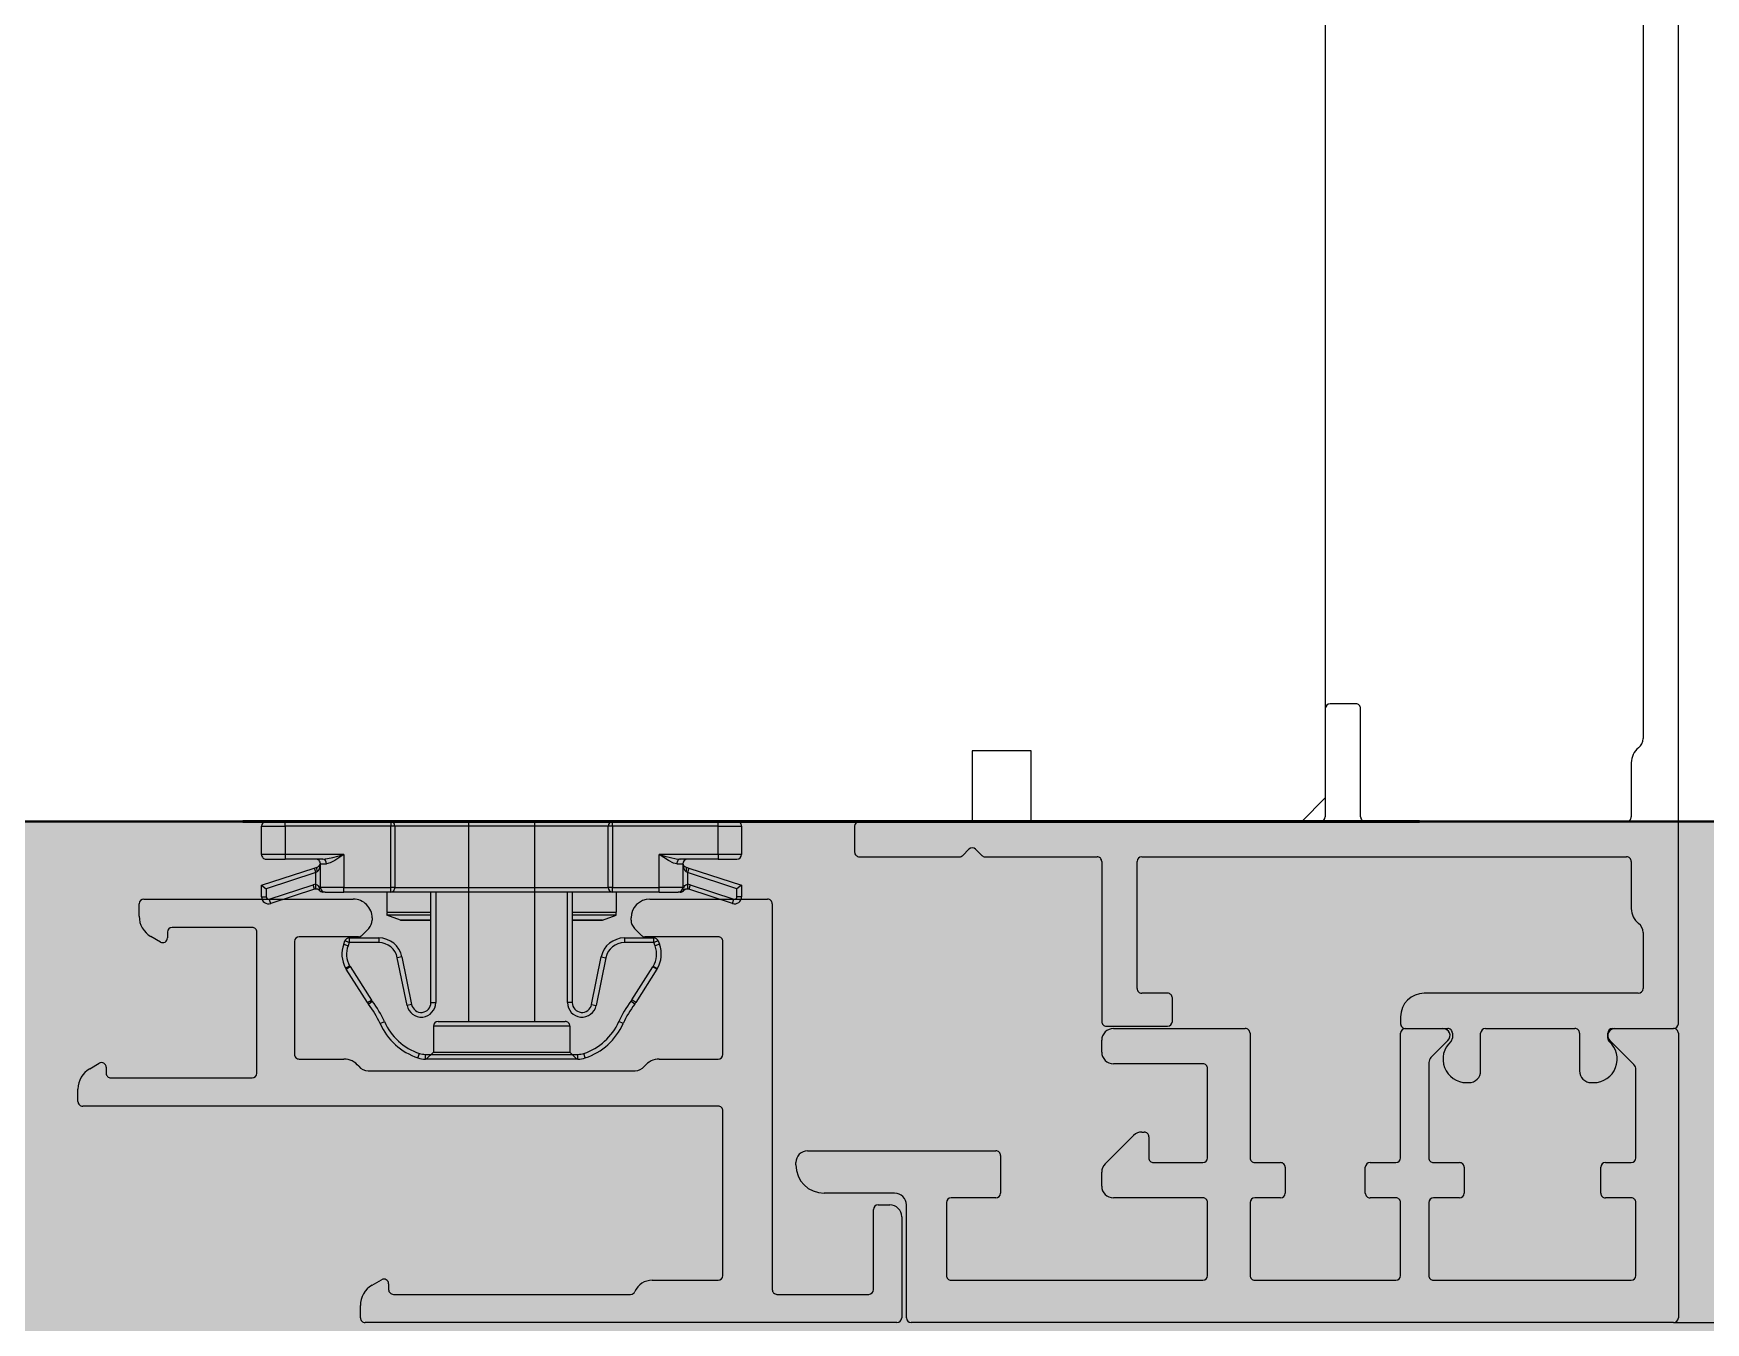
# Model space of a CAD drawing. Header units: centimetres. Extents: x 0.3 to 84.3, y 0.3 to 59.7.
# Drawn here: x 38.5462 to 38.6883, y 16.0714 to 16.181 of the extents above; entities that cross this region are included whole.
import ezdxf

# ---------------------------------------------------------------- set-up
doc = ezdxf.new("R2010")
doc.units = ezdxf.units.CM
for name, pattern in [('AUSGEZOGEN', [0]), ('LINIE_23', [0.79, 0.4, -0.13, 0, -0.13, 0, -0.13]), ('PHANTOM', [63.50000000000001, 31.75, -6.35, 6.35, -6.35, 6.35, -6.35]), ('PUNKT', [6.35, 0, -6.35]), ('RAND', [44.449999999999996, 12.7, -6.35, 12.7, -6.35, 0, -6.35]), ('VERDECKT', [9.524999999999999, 6.35, -3.175])]:
    doc.linetypes.add(name, pattern=pattern)
for name, color, linetype, lineweight in [('Bauachsen grob', 7, 'RAND', 25), ('Bodenplatte', 7, 'AUSGEZOGEN', 35), ('Decke', 7, 'AUSGEZOGEN', 35), ('Fenster', 7, 'AUSGEZOGEN', 35), ('Wand Beton bewehrt', 7, 'AUSGEZOGEN', 35)]:
    doc.layers.add(name, color=color, linetype=linetype, lineweight=lineweight)

msp = doc.modelspace()

# ---------------------------------------------------------------- hatches: boundary and pattern name
at = {"layer": 'Bodenplatte', "linetype": 'AUSGEZOGEN', "lineweight": 25, "true_color": 0xe0ffe0}
msp.add_hatch(color=254, dxfattribs=at).paths.add_polyline_path([(31.65999929904939, 16.11399973863363), (31.65999929904939, 15.95399974220991), (62.71999860480428, 15.95399974220991), (62.71999860480428, 16.11399973863363)])

# ---------------------------------------------------------------- linework, layer by layer
at = {"layer": 'Bauachsen grob', "color": 32, "linetype": 'LINIE_23', "lineweight": 50, "true_color": 0xc36e14}
msp.add_line((21.96399951577186, 16.11399973863363), (72.41599838808173, 16.11399973863363), dxfattribs=at)
at = {"layer": 'Bodenplatte', "color": 92, "linetype": 'VERDECKT', "lineweight": 35, "true_color": 0x00c600}
msp.add_line((62.71999860480428, 16.11399973863363), (31.65999929904939, 16.11399973863363), dxfattribs=at)
at = {"layer": 'Decke', "color": 92, "linetype": 'PHANTOM', "lineweight": 35, "true_color": 0x00c600}
msp.add_line((31.65999929904939, 16.11399973863363), (62.71999860480428, 16.11399973863363), dxfattribs=at)
at = {"layer": 'Fenster', "color": 7, "linetype": 'AUSGEZOGEN', "lineweight": 25}
for p, q in [((38.68599909805818, 16.09680029091801), (38.685998762701, 16.28960028690354)), ((38.65599883856195, 16.24600027219763), (38.65599906468452, 16.11600027514956)), ((38.68299892866065, 16.19417612653756), (38.68299905585712, 16.12104967545156)), ((38.65859905094538, 16.12400024278441), (38.65639905099454, 16.12400023895776)), ((38.65599905169926, 16.12360023827091), (38.65599906770175, 16.11440023847659)), ((38.65899906763473, 16.11440024369477), (38.65899905163221, 16.12360024348909)), ((38.63099905828573, 16.12000022966727), (38.62599905839749, 16.12000022097023)), ((38.62599905839749, 16.12000022097023), (38.62599906883392, 16.11400022299791)), ((38.63099906872216, 16.11400023169922), (38.63099905828573, 16.12000022966727)), ((38.68199905945374, 16.1190002836001), (38.68199906747723, 16.11440028370298)), ((38.65599906468452, 16.11600027514956), (38.65399906820804, 16.11400027172558)), ((38.62599906883392, 16.11400022299791), (38.5219990717577, 16.11400004200937)), ((38.56759895010536, 16.11360027907608), (38.56759894940959, 16.11400027906716)), ((38.5765755883579, 16.11400029468114), (38.57657558905367, 16.11360029469011)), ((38.58319899639917, 16.11400030620198), (38.58319902596904, 16.09700030658196)), ((38.58879899627398, 16.11400031594263), (38.58879902584385, 16.09700031632266)), ((38.59542233901541, 16.11360032747225), (38.59542233831966, 16.11400032746328)), ((38.60439894928277, 16.11360034308619), (38.60439894858702, 16.11400034307722)), ((38.65559906840646, 16.11400023778975), (38.61639906928272, 16.11400016960511)), ((38.65399906820804, 16.11400027172558), (38.63099906872216, 16.11400023169922)), ((38.68159906818195, 16.11400028301423), (38.65939906832153, 16.11400024439945)), ((38.56559895015006, 16.11360027559731), (38.56759895010536, 16.11360027907608)), ((38.56559895432464, 16.11120027565098), (38.56559895015006, 16.11360027559731)), ((38.57657558905367, 16.11360029469011), (38.56759895010536, 16.11360027907608)), ((38.56759895010536, 16.11360027907608), (38.56759895427994, 16.11120027912976)), ((38.57657559809858, 16.10840029480633), (38.57657558905367, 16.11360029469011)), ((38.57693802655294, 16.11360029532057), (38.57657558905367, 16.11360029469011)), ((38.59505990151614, 16.11360032684184), (38.57693802655294, 16.11360029532057)), ((38.57693802655294, 16.11360029532057), (38.57693803559785, 16.10840029543678)), ((38.59505991056106, 16.10840032695806), (38.59505990151614, 16.11360032684184)), ((38.59542233901541, 16.11360032747225), (38.59505990151614, 16.11360032684184)), ((38.60439894928277, 16.11360034308619), (38.59542233901541, 16.11360032747225)), ((38.59542233901541, 16.11360032747225), (38.5954223480603, 16.10840032758847)), ((38.60439894928277, 16.11360034308619), (38.60639894923807, 16.11360034656504)), ((38.60439895345734, 16.11120034313986), (38.60439894928277, 16.11360034308619)), ((38.60639894923807, 16.11360034656504), (38.60639895341264, 16.11120034661863)), ((38.61599906998744, 16.11360016891827), (38.61599907381412, 16.11140016896743)), ((38.56759895427994, 16.11120027912976), (38.56559895432464, 16.11120027565098)), ((38.57259895416816, 16.11120028782679), (38.56759895427994, 16.11120027912976)), ((38.56759895427994, 16.11120027912976), (38.5675989549757, 16.11080027913877)), ((38.5716585922758, 16.11094037717121), (38.57208498569759, 16.11105366857323)), ((38.57208498569759, 16.11105366857323), (38.57259895416816, 16.11120028782679)), ((38.57259895416816, 16.11120028782679), (38.57217064740691, 16.11090705036263)), ((38.57259895416816, 16.11120028782679), (38.5725989590385, 16.10840028788939)), ((38.60439895345734, 16.11120034313986), (38.5993989535691, 16.11120033444281)), ((38.59939895843943, 16.10840033450541), (38.5993989535691, 16.11120033444281)), ((38.59979414140682, 16.11092928092908), (38.5993989535691, 16.11120033444281)), ((38.5993989535691, 16.11120033444281), (38.59987317864433, 16.11106480816711)), ((38.59987317864433, 16.11106480816711), (38.60033898300544, 16.11094051010319)), ((38.60639895341264, 16.11120034661863), (38.60439895345734, 16.11120034313986)), ((38.60439895345734, 16.11120034313986), (38.60439895415309, 16.11080034314878)), ((38.61639907450095, 16.11100016967216), (38.62490912349173, 16.11100018447455)), ((38.62519196599411, 16.11111734225147), (38.62571623046449, 16.11164160854569)), ((38.6262819158768, 16.11164160952963), (38.62680618211566, 16.11111734511465)), ((38.62708902503577, 16.11100018826633), (38.63659899148227, 16.11100020480799)), ((38.64039899139735, 16.1110002114177), (38.6815990733993, 16.11100028308129)), ((38.56559895889241, 16.10857421718947), (38.57007524899687, 16.11002996773164)), ((38.56599895501146, 16.11080027635567), (38.5675989549757, 16.11080027913877)), ((38.57019895691913, 16.10964957800671), (38.56599895938882, 16.10828368157477)), ((38.57081010052191, 16.1108002847242), (38.5675989549757, 16.11080027913877)), ((38.57007524899687, 16.11002996773164), (38.57032266337814, 16.11011043026001)), ((38.57007524899687, 16.11002996773164), (38.57019895691913, 16.10964957800671)), ((38.57032266403979, 16.10973004031998), (38.57019895691913, 16.10964957800671)), ((38.57019895864448, 16.10865764961004), (38.57019895691913, 16.10964957800671)), ((38.57059895560441, 16.11040028436587), (38.57110824360802, 16.11040028525172)), ((38.57059895908321, 16.10840028441057), (38.57059895560441, 16.11040028436587)), ((38.57081010052191, 16.1108002847242), (38.57121216003614, 16.11084276606411)), ((38.571443293117, 16.11048524711564), (38.57110824360802, 16.11040028525172)), ((38.57121216003614, 16.11084276606411), (38.5716585922758, 16.11094037717121)), ((38.57181531978529, 16.11068046842384), (38.571443293117, 16.11048524711564)), ((38.57217064740691, 16.11090705036263), (38.57181531978529, 16.11068046842384)), ((38.60018231195997, 16.11068068385585), (38.59979414140682, 16.11092928092908)), ((38.60059411210806, 16.11046903598486), (38.60018231195997, 16.11068068385585)), ((38.60033898300544, 16.11094051010319), (38.60083314292544, 16.11083468666907)), ((38.60088966691229, 16.11040033705372), (38.60059411210806, 16.11046903598486)), ((38.60083314292544, 16.11083468666907), (38.60118780860688, 16.11080033756329)), ((38.60088966691229, 16.11040033705372), (38.60139895491594, 16.11040033793952)), ((38.60439895415309, 16.11080034314878), (38.60118780860688, 16.11080033756329)), ((38.60139895491594, 16.11040033793952), (38.60139895839473, 16.10840033798423)), ((38.60167524815054, 16.1101104847949), (38.60192266281173, 16.11003002312719)), ((38.60179895621276, 16.10964963297193), (38.60167524881219, 16.10973009485479)), ((38.60192266281173, 16.11003002312719), (38.60179895621276, 16.10964963297193)), ((38.60179895621276, 16.10964963297193), (38.60179895793812, 16.10865770457517)), ((38.60599895849469, 16.10828375115097), (38.60179895621276, 16.10964963297193)), ((38.60192266281173, 16.11003002312719), (38.60639895798042, 16.10857428815716)), ((38.60439895415309, 16.11080034314878), (38.60599895411733, 16.11080034593187)), ((38.63699899216911, 16.11060020551268), (38.63699901582498, 16.09700020527258)), ((38.63999901088761, 16.09980021042821), (38.63999899210205, 16.11060021073086)), ((38.68199907408613, 16.11060028378416), (38.68199908102235, 16.10660028387356)), ((38.56559896058649, 16.10760027573142), (38.56559895889241, 16.10857421718947)), ((38.56559895889241, 16.10857421718947), (38.56599895938882, 16.10828368157477)), ((38.56599895938882, 16.10828368157477), (38.56599896057755, 16.10760027642719)), ((38.56626081453422, 16.10741008191263), (38.56997767640767, 16.10861885604509)), ((38.57010138432994, 16.10823846632016), (38.56638452245649, 16.10702969218769)), ((38.57010138432994, 16.10823846632016), (38.56997767640767, 16.10861885604509)), ((38.57021202544835, 16.10825786310266), (38.57019895864448, 16.10865764961004)), ((38.57019895864448, 16.10865764961004), (38.57025272691035, 16.10865392418587)), ((38.57026579371095, 16.10825600043732), (38.57021202544835, 16.10825786310266)), ((38.57025272691035, 16.10865392418587), (38.57033462236458, 16.10861957487428)), ((38.57034768913533, 16.10823882585273), (38.57026579371095, 16.10825600043732)), ((38.57033462236458, 16.10861957487428), (38.57042241576011, 16.10853847595136)), ((38.57043548246034, 16.1081982764676), (38.57034768913533, 16.10823882585273)), ((38.57042241576011, 16.10853847595136), (38.57050613885281, 16.1084002842491)), ((38.57051920543284, 16.10812918068937), (38.57043548246034, 16.1081982764676)), ((38.570505764956, 16.10839824717205), (38.57049622583694, 16.10829232979031)), ((38.57049622583694, 16.10829232979031), (38.57050458039986, 16.10820537460809)), ((38.57050458039986, 16.10820537460809), (38.57053902150714, 16.10810914720373)), ((38.57050613885281, 16.1084002842491), (38.57059895908321, 16.10840028441057)), ((38.5725989590385, 16.10840028788939), (38.57059895908321, 16.10840028441057)), ((38.5725989590385, 16.10840028788939), (38.57657559809858, 16.10840029480633)), ((38.57259895973426, 16.10800028789832), (38.5725989590385, 16.10840028788939)), ((38.57657559879434, 16.10800029481525), (38.57657559809858, 16.10840029480633)), ((38.57693803559785, 16.10840029543678), (38.57657559809858, 16.10840029480633)), ((38.57693803559785, 16.10840029543678), (38.59505991056106, 16.10840032695806)), ((38.5954223480603, 16.10840032758847), (38.59505991056106, 16.10840032695806)), ((38.5954223480603, 16.10840032758847), (38.59939895843943, 16.10840033450541)), ((38.59542234875607, 16.1080003275974), (38.5954223480603, 16.10840032758847)), ((38.60139895839473, 16.10840033798423), (38.59939895843943, 16.10840033450541)), ((38.59939895913521, 16.10800033451433), (38.59939895843943, 16.10840033450541)), ((38.60139895839473, 16.10840033798423), (38.60149177862512, 16.10840033814566)), ((38.60145889698361, 16.10810920098584), (38.60149333767992, 16.10820542812467)), ((38.60147871298823, 16.10812923454041), (38.60145889698361, 16.10810920098584)), ((38.6015106786874, 16.10816025428617), (38.6014787129884, 16.10812923454064)), ((38.60149177862513, 16.10840033814566), (38.60152374427036, 16.10846237758151)), ((38.60150169200435, 16.10829238132338), (38.60149215254675, 16.10839830097234)), ((38.60149333767992, 16.10820542812467), (38.60150169200435, 16.10829238132338)), ((38.60156890950247, 16.10820225005573), (38.6015106786874, 16.10816025428617)), ((38.60152374427036, 16.10846237758151), (38.60158197501238, 16.10854636901936)), ((38.60165017420709, 16.10823886268413), (38.60156890950247, 16.10820225005573)), ((38.60158197501238, 16.10854636901936), (38.60166323965331, 16.10861959413478)), ((38.60173210336879, 16.10825605303162), (38.60165017420709, 16.10823886268413)), ((38.60166323965331, 16.10861959413478), (38.6017451687851, 16.10865397468724)), ((38.60178589252504, 16.1082579180224), (38.60173210336879, 16.10825605303162)), ((38.6017451687851, 16.10865397468724), (38.60179895793812, 16.10865770457517)), ((38.60179895793812, 16.10865770457517), (38.60178589252504, 16.1082579180224)), ((38.60202024030989, 16.10861891178006), (38.60189653371093, 16.10823852162476)), ((38.60561339978946, 16.10702976042253), (38.60189653371093, 16.10823852162476)), ((38.60202024030989, 16.10861891178006), (38.60573710638842, 16.10741015057784)), ((38.60639895798042, 16.10857428815716), (38.60599895849469, 16.10828375115097)), ((38.6059989596834, 16.10760034600339), (38.60599895849469, 16.10828375115097)), ((38.60639895798042, 16.10857428815716), (38.60639895967449, 16.10760034669915)), ((38.55519900287177, 16.10594738699211), (38.55519900104108, 16.10699986610717)), ((38.55559900033639, 16.10739986679401), (38.57339899993849, 16.10739989775539)), ((38.56559896058649, 16.10760027573142), (38.56599896057755, 16.10760027642719)), ((38.56638452245649, 16.10702969218769), (38.56626081453422, 16.10741008191263)), ((38.57053902150714, 16.10810914720373), (38.57063035511869, 16.10804458216549)), ((38.57063035511869, 16.10804458216549), (38.57071775956656, 16.10801186688809)), ((38.57071775956656, 16.10801186688809), (38.57081040594183, 16.1080002953971)), ((38.57099895977002, 16.10800028511526), (38.5708133193092, 16.10800028479239)), ((38.57099895977002, 16.10800028511526), (38.57259895973426, 16.10800028789832)), ((38.57657559879434, 16.10800029481525), (38.57259895973426, 16.10800028789832)), ((38.57624895965267, 16.10800029424713), (38.57624896269732, 16.10624989412191)), ((38.59542234875607, 16.1080003275974), (38.57657559879434, 16.10800029481525)), ((38.5799990046002, 16.09860030098012), (38.57999898824981, 16.10800030076998)), ((38.58039898824086, 16.1080003014657), (38.58039900459128, 16.09860030167588)), ((38.59159897565994, 16.09860032115708), (38.59159895930956, 16.10800032094699)), ((38.59199895930061, 16.10800032164275), (38.59199897565099, 16.09860032185288)), ((38.59939895913521, 16.10800033451433), (38.59542234875607, 16.1080003275974)), ((38.59574895921677, 16.10800032816551), (38.59574896226143, 16.10624992804024)), ((38.59859899937519, 16.10739994158839), (38.60859899915167, 16.10739995898244)), ((38.59939895913521, 16.10800033451433), (38.60099895909941, 16.10800033729743)), ((38.60118459956024, 16.1080003376203), (38.60099895909941, 16.10800033729743)), ((38.60118751292759, 16.10800034823515), (38.60124769456077, 16.10800534530013)), ((38.60124769456077, 16.10800534530013), (38.60135953259027, 16.10804061802001)), ((38.60135953259027, 16.10804061802001), (38.60145889698361, 16.10810920098593)), ((38.60561339978946, 16.10702976042253), (38.60573710638842, 16.10741015057784)), ((38.60639895967449, 16.10760034669915), (38.6059989596834, 16.10760034600339)), ((38.60899899983849, 16.10699995968712), (38.60899905689095, 16.07419996042031)), ((38.57499900268578, 16.10579990057422), (38.57499900300893, 16.10561411414074)), ((38.57999899129445, 16.10624990064471), (38.57624896269732, 16.10624989412191)), ((38.57624896276108, 16.10621323622417), (38.5762489628532, 16.10616028269665)), ((38.5762489628532, 16.10616028269665), (38.57624896294591, 16.10610697998368)), ((38.57624896294591, 16.10610697998368), (38.5762489629943, 16.10607916631911)), ((38.57624896302421, 16.1060619556019), (38.57999899162136, 16.10606196212471)), ((38.57624896302421, 16.1060619556019), (38.57624896306752, 16.10603705857216)), ((38.57741582514765, 16.10561235780598), (38.57624896306752, 16.10603705857216)), ((38.57999899240339, 16.10561236229915), (38.57741582514765, 16.10561235780598)), ((38.57748422919576, 16.1056002964494), (38.57999899242438, 16.10560030082356)), ((38.59574896226143, 16.10624992804024), (38.59199896234525, 16.10624992151748)), ((38.59199896267216, 16.10606198299757), (38.59574896258832, 16.10606198952032)), ((38.59458210202899, 16.10561238766513), (38.59199896345419, 16.10561238317196)), ((38.59199896347517, 16.10560032169638), (38.59451369802284, 16.1056003260705)), ((38.59458210202899, 16.10561238766513), (38.59574896263163, 16.10603709249058)), ((38.5957489624173, 16.10616031661503), (38.5957489623252, 16.10621327014256)), ((38.59574896251002, 16.10610701390202), (38.5957489624173, 16.10616031661503)), ((38.5957489625584, 16.1060792002375), (38.59574896251002, 16.10610701390202)), ((38.59574896263163, 16.10603709249058), (38.59574896258832, 16.10606198952032)), ((38.59699900251716, 16.10561415240768), (38.596999002194, 16.10579993884112)), ((38.55699900664768, 16.10375345914918), (38.55619900586217, 16.10421533796266)), ((38.55759900516202, 16.10459987033537), (38.55759900603171, 16.10409987034655)), ((38.56479900430531, 16.10499988285019), (38.55799900445731, 16.10499987102221)), ((38.56519902586496, 16.09259988382314), (38.56519900499211, 16.10459988355488)), ((38.57383332006988, 16.10419989858238), (38.56879900560742, 16.10419988982571)), ((38.57305620171376, 16.10410028293587), (38.57556893628255, 16.10410028730653)), ((38.57305620171376, 16.10410028293587), (38.57305620240953, 16.10370028294479)), ((38.57470611102661, 16.10490700686592), (38.57411616257238, 16.10431705635938)), ((38.57556893628255, 16.10410028730653), (38.57556893697833, 16.10370028731545)), ((38.59643096889021, 16.10410032359401), (38.59894174308593, 16.10410032796126)), ((38.59643096889021, 16.10410032359401), (38.59643096958598, 16.10370032360298)), ((38.59788184746606, 16.10431709769741), (38.59729189695936, 16.10490704615172)), ((38.60439900481165, 16.10419995174848), (38.598164690376, 16.10419994090444)), ((38.59894174378168, 16.10370032797023), (38.59894174308593, 16.10410032796126)), ((38.68299908455518, 16.10455089550096), (38.6829990928184, 16.09980028563273)), ((38.56839900631213, 16.10379988913887), (38.56839902301041, 16.09419988935347)), ((38.57258070229636, 16.10356936246894), (38.57295483347384, 16.1034278497315)), ((38.57258458138433, 16.10357970420692), (38.57268129541443, 16.10383972733462)), ((38.57258458138433, 16.10357970420692), (38.57295948837944, 16.10344025981704)), ((38.57305620240953, 16.10370028294479), (38.57268129541443, 16.10383972733462)), ((38.57305620240953, 16.10370028294479), (38.57295948837944, 16.10344025981704)), ((38.57556893697833, 16.10370028731545), (38.57305620240953, 16.10370028294479)), ((38.57752878843325, 16.10249902662013), (38.57713681869888, 16.10241927876632)), ((38.57752878843325, 16.10249902662013), (38.57835566741994, 16.09843482273978)), ((38.59364421843478, 16.0984346575066), (38.59447112231002, 16.10249905608967)), ((38.59447112231002, 16.10249905608967), (38.59486309232183, 16.10241930959947)), ((38.59894174378168, 16.10370032797023), (38.59643096958598, 16.10370032360298)), ((38.59931662972942, 16.10383982893459), (38.59894174378168, 16.10370032797023)), ((38.59903856672935, 16.10344013218833), (38.59894174378168, 16.10370032797023)), ((38.59941345267708, 16.10357963315264), (38.59903856672935, 16.10344013218833)), ((38.59941725626468, 16.10356949567454), (38.59904313103449, 16.10342796721457)), ((38.59931662972942, 16.10383982893459), (38.59941345267708, 16.10357963315264)), ((38.60479902219674, 16.09419995266776), (38.60479900549846, 16.10379995245317)), ((38.57273393298127, 16.10154325942967), (38.57308252571128, 16.10173943053215)), ((38.57279011564662, 16.10144951281509), (38.57312747184358, 16.10166443324047)), ((38.5746005953102, 16.09860763990787), (38.57279011564662, 16.10144951281509)), ((38.57312747184358, 16.10166443324047), (38.57493795150714, 16.09882256033325)), ((38.57796369768556, 16.09835507488602), (38.57713681869888, 16.10241927876632)), ((38.59486309232183, 16.10241930959947), (38.59403618844658, 16.0983549110164)), ((38.59706390941933, 16.09882771671283), (38.59886394980303, 16.10165322498693)), ((38.59920130674763, 16.10143830573516), (38.59740126636393, 16.09861279746106)), ((38.59920130674763, 16.10143830573516), (38.59886394980303, 16.10165322498693)), ((38.59922460772963, 16.10147578738952), (38.59888259058861, 16.10168321031037)), ((38.5746005953102, 16.09860763990787), (38.57493795150714, 16.09882256033325)), ((38.57469346045233, 16.09847417245546), (38.57501224362086, 16.0987157863713)), ((38.57835566741994, 16.09843482273978), (38.57796369768556, 16.09835507488602)), ((38.5799990046002, 16.09860030098012), (38.58039900459128, 16.09860030167588)), ((38.59199897565099, 16.09860032185288), (38.59159897565994, 16.09860032115708)), ((38.59364421843478, 16.0984346575066), (38.59403618844658, 16.0983549110164)), ((38.5973076552537, 16.09847834547405), (38.59698902053115, 16.09872015512315)), ((38.59740126636393, 16.09861279746106), (38.59706390941933, 16.09882771671283)), ((38.64259901152523, 16.09940021495959), (38.64039901157444, 16.09940021113289)), ((38.64299901569088, 16.09700021570903), (38.64299901221207, 16.09900021566432)), ((38.68259909352312, 16.09940028494589), (38.6643990939004, 16.09940025328879)), ((38.57566979039605, 16.09682360974285), (38.57603506546664, 16.09698662543424)), ((38.58059902602714, 16.0970003020595), (38.59139902578573, 16.09700032084507)), ((38.59632819072277, 16.09682363377064), (38.59596291483206, 16.09698664762441)), ((38.66239909742391, 16.09740024985468), (38.66239909846755, 16.09680024986811)), ((38.59179902647254, 16.09660032154975), (38.58019902673185, 16.0966003013727)), ((38.58019902673185, 16.0966003013727), (38.58019903055854, 16.09440030142187)), ((38.59179902647254, 16.09660032154975), (38.59179903029923, 16.09440032159896)), ((38.63699902023218, 16.09440040025974), (38.63699901849276, 16.0954004002374)), ((38.63739901651181, 16.09660020597731), (38.64259901639559, 16.09660021502219)), ((38.63799901673102, 16.09640040195441), (38.64919901648067, 16.09640042143578)), ((38.6495990171675, 16.09600042214043), (38.64959903560514, 16.08540045022919)), ((38.66239911818147, 16.08540047249371), (38.6623990997441, 16.09600028134718)), ((38.66279909903939, 16.09640028203403), (38.66599909896785, 16.09640028760014)), ((38.66279909915438, 16.09640025057284), (38.6663990990739, 16.09640025683457)), ((38.66642336480871, 16.09537602429227), (38.66497483879648, 16.09392749324098)), ((38.66679909976071, 16.0960002575393), (38.66679910047586, 16.09558911193044)), ((38.66919910527317, 16.0928002617854), (38.66919909970706, 16.09600026171393)), ((38.66959909900238, 16.09640026240068), (38.67719909883248, 16.09640027562018)), ((38.67759909951932, 16.09600027632491), (38.67759910508541, 16.09280027639643)), ((38.67999910018081, 16.09558913489055), (38.67999909946568, 16.09600028049945)), ((38.68222336801875, 16.09332752449118), (38.6801748363639, 16.09537604901952)), ((38.68039909876094, 16.09640028118629), (38.68559909876289, 16.09640029023117)), ((38.68059909864149, 16.09640031380336), (38.68559909852974, 16.09640032250031)), ((38.68599909921655, 16.09600032320505), (38.68599914131035, 16.07180019875209)), ((38.5788862350166, 16.09390381705598), (38.57901325493012, 16.09428311368711)), ((38.57952133736728, 16.09420030024758), (38.59247670786534, 16.09420032278222)), ((38.57952133806304, 16.0938003002565), (38.57952133736728, 16.09420030024758)), ((38.58019903055854, 16.09440030142187), (38.57959903161559, 16.09380030039165)), ((38.58019903055854, 16.09440030142187), (38.59179903029923, 16.09440032159896)), ((38.59179903029923, 16.09440032159896), (38.59239903132948, 16.09380032265604)), ((38.59247670856111, 16.09380032279114), (38.59247670786534, 16.09420032278222)), ((38.59311184560236, 16.09390385330535), (38.59298481749835, 16.09428314719353)), ((38.55099902551353, 16.09298438906117), (38.55179902469227, 16.0934462706578)), ((38.5523990252814, 16.09309986154754), (38.55239902615111, 16.09259986155871)), ((38.56879902369723, 16.09379989005816), (38.57259902361228, 16.09379989666786)), ((38.57464841545907, 16.09279990025498), (38.59734963464524, 16.09279993974151)), ((38.59247670856111, 16.09380032279114), (38.57952133806304, 16.0938003002565)), ((38.59939902301321, 16.09379994328392), (38.60439902290145, 16.09379995198097)), ((38.64559902177936, 16.09340041524097), (38.63799902194923, 16.09340040202147)), ((38.64599903568559, 16.08540044396737), (38.64599902246616, 16.0930004159457)), ((38.66479910360709, 16.09350322887599), (38.66479911770106, 16.08540047666825)), ((38.6823991177344, 16.08540050728184), (38.68239910468407, 16.09290326073761)), ((38.54999903037933, 16.09019985743781), (38.54999902854863, 16.09125233655287)), ((38.55279902683791, 16.09219986226345), (38.56479902656968, 16.0921998831363)), ((38.66799910703939, 16.09180025972051), (38.66819910703494, 16.09180026006835)), ((38.67859910680247, 16.09180027815819), (38.67879910679798, 16.09180027850603)), ((38.60439902985908, 16.08979995207038), (38.55039903106614, 16.08979985814253)), ((38.60479905489755, 16.07539995308798), (38.60479903054588, 16.08939995277506)), ((38.63729192998116, 16.08489329413847), (38.63970613936675, 16.08730751192266)), ((38.64041324562267, 16.08760040636485), (38.64059903202445, 16.08760040668799)), ((38.64099903271126, 16.08720040739273), (38.64099903584216, 16.08540043527033)), ((38.61199903541927, 16.0860003573498), (38.6243990346673, 16.08600037891838)), ((38.6243990346673, 16.08600037891838), (38.62799903458684, 16.08600038518021)), ((38.62839903527365, 16.08560038588494), (38.62839904083974, 16.0824003855294)), ((38.6109990375289, 16.08480035563726), (38.610999037181, 16.0850003556327)), ((38.63699904006138, 16.08300040047484), (38.63699903799882, 16.0841861868636)), ((38.64139903652898, 16.08500043597501), (38.64559903639031, 16.08500044328053)), ((38.64999903629197, 16.08500045093393), (38.65219903624278, 16.08500045476058)), ((38.65259903692959, 16.08460045546531), (38.65259904075634, 16.082400427623)), ((38.65939912346677, 16.08240043945112), (38.65939911964003, 16.08460046729342)), ((38.65979911893535, 16.08500046798022), (38.66199911888616, 16.08500047180688)), ((38.66519911838787, 16.08500047737298), (38.66739911833868, 16.08500048119968)), ((38.66779911902552, 16.08460048190441), (38.66779912285225, 16.0824004540621)), ((38.67939912301971, 16.08240047423915), (38.67939911919296, 16.08460050208151)), ((38.67979911848826, 16.0850005027683), (38.68199911843908, 16.085000506595)), ((38.61939904084346, 16.08240037030187), (38.61339904164983, 16.08240035986542)), ((38.61799904372121, 16.08139997583394), (38.61899904369886, 16.08139997757339)), ((38.62039905925948, 16.0717999803032), (38.62039904256051, 16.08140037206363)), ((38.62379904233408, 16.08160037754601), (38.62379905311838, 16.07540037815757)), ((38.62799904154446, 16.0820003848426), (38.62419904162938, 16.08200037823286)), ((38.64559904160857, 16.08200041545611), (38.63799904177845, 16.08200040223665)), ((38.6459990530797, 16.07540041677235), (38.64599904229539, 16.08160041616084)), ((38.64959904221492, 16.08160042242271), (38.6495990529995, 16.07540026035104)), ((38.65219904146103, 16.08200042693616), (38.64999904151023, 16.08200042310951)), ((38.66199912410443, 16.0820004439825), (38.65979912415361, 16.08200044015584)), ((38.66239913557584, 16.07540028261556), (38.66239912479123, 16.08160044468719)), ((38.66479912431083, 16.08160044886177), (38.66479913509543, 16.0754002867901)), ((38.66739912355694, 16.08200045337526), (38.66519912360613, 16.08200044954856)), ((38.68199912365734, 16.08200047877058), (38.67979912370652, 16.08200047494388)), ((38.68239913512877, 16.07540031740369), (38.68239912434417, 16.08160047947531)), ((38.61759905625385, 16.07419997537923), (38.61759904442589, 16.0809999751471)), ((38.6199990454159, 16.08039997933516), (38.61999906037478, 16.07179997960743)), ((38.5749990569821, 16.07458443121818), (38.57579905616083, 16.07504631281482)), ((38.57639905674995, 16.07469990370459), (38.57639905761965, 16.07419990371578)), ((38.59879905572743, 16.07499994266055), (38.60439905560226, 16.07499995240118)), ((38.62419905380522, 16.0750003788623), (38.64559905378439, 16.07500041608555)), ((38.64999905368634, 16.07500026105577), (38.66199913628054, 16.07500028192876)), ((38.66519913578224, 16.07500028749483), (38.68199913583345, 16.07500031671685)), ((38.57399906184789, 16.07179989959482), (38.57399906001721, 16.07285237870992)), ((38.57679905830648, 16.07379990442041), (38.59696602757769, 16.07379993949899)), ((38.60939905757775, 16.07379996112504), (38.61719905695857, 16.07379997469239)), ((38.61959906107948, 16.07139997892059), (38.5743990625347, 16.0713999002995)), ((38.68559914267545, 16.07140019806525), (38.62079905994632, 16.07139998100793)), ((38.68559914267545, 16.07140019806525), (41.60040093282272, 16.07139950398455))]:
    msp.add_line(p, q, dxfattribs=at)
for centre, radius, start, end in [((38.6563990516903, 16.12360023896667), 0.0003999999910589395, 90.00009965873929, 180.0000996577323), ((38.65859905164114, 16.12360024279332), 0.000399999991056211, 9.9657732298288e-05, 90.00009965975705), ((38.68199905587947, 16.1210496737075), 0.0009999999776533742, 307.9799723719482, 9.992070119073271e-05), ((38.68359905941796, 16.11900028639056), 0.001599999964237845, 127.9799723722614, 180.000099927996), ((38.56599895014111, 16.11360027629307), 0.0003999999910593043, 90.00009966077484, 180.0000996577323), ((38.60599894924698, 16.11360034586918), 0.0003999999910593039, 9.9657732298288e-05, 90.00009966077484), ((38.61639906997847, 16.11360016961402), 0.0003999999910607585, 90.00009966077484, 180.0000996577323), ((38.65559906771068, 16.11440023778077), 0.0003999999910608722, 270.0000996607748, 9.9657732298288e-05), ((38.65939906762578, 16.11440024439051), 0.0003999999910607585, 180.0000996577323, 270.0000996607748), ((38.6815990674862, 16.1144002830053), 0.0003999999910610996, 270.0000996607748, 9.99352902842826e-05), ((38.56599895431567, 16.11120027634669), 0.000399999991059303, 180.0000996577323, 270.0000996607748), ((38.60599895342156, 16.1112003459229), 0.0003999999910593043, 270.0000996607748, 9.9657732298288e-05), ((38.61639907380519, 16.11140016966318), 0.000399999991056211, 180.0000996577323, 270.000099659757), ((38.62490912279088, 16.1114001844779), 0.0004000000033262039, 270.0001003884827, 315.0000989333276), ((38.62599907366263, 16.11135876633152), 0.0003999999910624576, 45.00009966056467, 135.0000996602049), ((38.6270890243967, 16.11140018828504), 0.0004000000187514778, 225.000090084891, 270.0000915399217), ((38.63659899217802, 16.11060020481686), 0.0003999999910607585, 9.9657732298288e-05, 90.00009966077484), ((38.64039899209311, 16.11060021142661), 0.0003999999910607585, 90.00009966077484, 180.0000996577323), ((38.68159907409413, 16.11060028308934), 0.0003999999919902621, 9.952598729493724e-05, 90.00009952642797), ((38.57019895561334, 16.11040028367005), 0.0003999999910592948, 9.9657732298288e-05, 90.00009966077484), ((38.57019895545588, 16.11049081998498), 0.0003999999910595404, 288.0152315253148, 353.5019921346154), ((38.60179895490697, 16.11040033863523), 0.0003999999910593063, 90.00009966077484, 180.0000996577323), ((38.60179895474948, 16.11049087495015), 0.0003999999910595404, 186.4982071871734, 251.9849677953216), ((38.57022509225219, 16.10785807659526), 0.0007999999821184566, 91.8720148735619, 108.0152315258774), ((38.57022509225219, 16.10785807659526), 0.0003999999910594159, 91.87201487407054, 108.0152315262827), ((38.57099895907426, 16.10840028510633), 0.0003999999910593037, 180.0000996577323, 270.0000996607748), ((38.60099895840366, 16.10840033728845), 0.0003999999910593015, 270.0000996607748, 9.9657732298288e-05), ((38.60177282711195, 16.10785813146948), 0.000399999991059409, 71.98496779532161, 88.12818444699226), ((38.60177282711195, 16.10785813146948), 0.000799999982118565, 71.98496779524292, 88.12818444750091), ((38.55559900103214, 16.10699986680292), 0.0003999999910614406, 90.00009965975705, 180.0000996577323), ((38.56619896057308, 16.10760027677501), 0.0005999999865889515, 180.0000996613894, 288.0152315256374), ((38.56619896057308, 16.10760027677501), 0.0001999999955296563, 180.0000996577323, 288.0152315262827), ((38.57339900272154, 16.10579989779116), 0.001599999964239396, 9.9657732298288e-05, 90.00009966026595), ((38.59859900215824, 16.10579994162412), 0.001599999964242351, 90.00009966077484, 180.0000996577323), ((38.6057989596879, 16.10760034565545), 0.0005999999865889543, 251.9849677955393, 9.9657732298288e-05), ((38.6057989596879, 16.10760034565545), 0.0001999999955296532, 251.9849677962895, 9.9657732298288e-05), ((38.60859899984743, 16.10699995899135), 0.0003999999910589395, 9.9657732298288e-05, 90.00009966077484), ((38.55719900282708, 16.10594739047087), 0.001999999955326141, 180.0000996650464, 240.0000996601451), ((38.57399900303128, 16.10561411240137), 0.000999999977648258, 315.0000996609245, 9.966504635886799e-05), ((38.57748422884788, 16.10580029644492), 0.0001999999955296517, 250.0000996609965, 270.0000996607748), ((38.59451369767496, 16.10580032606603), 0.0001999999955296517, 270.0000996607748, 290.0000996613941), ((38.59799900249483, 16.10561415414703), 0.0009999999776630576, 180.0000996577323, 225.0000996591973), ((38.68359908098657, 16.10660028664915), 0.001599999964238259, 180.0000993904007, 232.0202269488813), ((38.68199908457753, 16.10455089376618), 0.0009999999776602248, 9.939406766616797e-05, 52.02022694877965), ((38.55719900604065, 16.10409986965082), 0.0003999999910614406, 240.0000996596399, 9.9657732298288e-05), ((38.55799900515308, 16.10459987103113), 0.0003999999910534824, 90.00009966077484, 180.0000996577323), ((38.56479900500105, 16.1045998828591), 0.0003999999910564384, 9.9657732298288e-05, 90.00009966179262), ((38.56879900630317, 16.10379988983458), 0.0003999999910607585, 90.00009966077484, 180.0000996577323), ((38.57305620240952, 16.10370028294478), 0.000399999991059303, 90.00009966077484, 159.59761988664), ((38.5738333193741, 16.10459989857362), 0.000399999991255471, 270.0000996638282, 315.000099664163), ((38.57556893976138, 16.10210028735118), 0.001999999955296528, 11.50009966065104, 90.00009966057128), ((38.59643097236901, 16.1021003236387), 0.0019999999552967, 90.00009966057128, 168.5000996605422), ((38.59816468968023, 16.10459994089551), 0.0003999999910607585, 225.0000996605647, 270.0000996607748), ((38.59894174378168, 16.10370032797017), 0.0003999999910593047, 20.41102644237903, 90.00009966077484), ((38.60439900550739, 16.10379995175739), 0.0003999999910564384, 9.9657732298288e-05, 90.00009966077484), ((38.57482548936138, 16.10272028604417), 0.002399999946355824, 159.2811946620234, 209.3687013351042), ((38.57071004640874, 16.10427692615626), 0.001999999955350348, 339.281194661877, 339.597619886305), ((38.57482548936138, 16.10272028604417), 0.001999999955296553, 159.2811946620392, 209.368701335095), ((38.57071004640937, 16.10427692615603), 0.00239999994573319, 339.2811946618815, 339.5976198863648), ((38.57556893976138, 16.10210028735118), 0.001599999964237213, 11.5000996605513, 90.00009966077484), ((38.59643097236901, 16.1021003236387), 0.001599999964237399, 90.00009966077484, 168.5000996605523), ((38.59717250488352, 16.10272032491465), 0.001999999955296506, 328.7644713809348, 20.72121315829484), ((38.60128788241575, 16.10427713797438), 0.002399999946458374, 200.4110264424825, 200.7212131582118), ((38.59717250488352, 16.10272032491465), 0.002399999946355815, 328.7644713809814, 20.72121315825882), ((38.60128788241598, 16.10427713797448), 0.00199999995566532, 200.4110264424276, 200.7212131581207), ((38.57447689663136, 16.10252411494174), 0.001999999955301924, 209.3687013350839, 212.5000996604838), ((38.57447689663136, 16.10252411494179), 0.001599999964238309, 209.368701335192, 212.5000996604136), ((38.59751452202457, 16.10251290199384), 0.001599999964230521, 327.5000996603748, 328.7644713808417), ((38.59751452202455, 16.10251290199379), 0.001999999955287126, 327.5000996606071, 328.7644713809162), ((38.64039901087867, 16.09980021112395), 0.0003999999910571205, 180.0000996577323, 270.0000996607748), ((38.68259909282733, 16.09980028493691), 0.0003999999910596216, 270.0000996607748, 9.9657732298288e-05), ((38.57628737629498, 16.09968224203457), 0.001999999955300754, 212.5000996605696, 217.159418975407), ((38.56799901391335, 16.09340028022347), 0.008399999812245445, 24.05034701010024, 37.15941897536516), ((38.57628737629497, 16.09968224203457), 0.001599999964240432, 212.5000996605208, 217.1594189753259), ((38.56799901391335, 16.09340028022347), 0.00879999980330493, 24.05034701009599, 37.15941897536337), ((38.57916900461876, 16.09860029953633), 0.00122999997250736, 191.5000996604591, 9.966138939567454e-05), ((38.57916900461876, 16.09860029953633), 0.000829999981448055, 191.5000996604147, 9.966138939567454e-05), ((38.59282993780415, 16.09860032329824), 0.001230962144203016, 180.0000996613894, 348.5000996603531), ((38.59282993780415, 16.09860032329824), 0.0008309621531437148, 180.0000996577323, 348.5000996602816), ((38.60399898442767, 16.09340034284195), 0.00879999980330475, 142.8053931399309, 155.9499412371466), ((38.60399898442767, 16.09340034284195), 0.008399999812245344, 142.8053931399153, 155.949941237148), ((38.59571448164084, 16.0996873937197), 0.001599999964234915, 322.8053931397443, 327.5000996605115), ((38.59571448164084, 16.0996873937197), 0.001999999955298317, 322.8053931398471, 327.5000996604589), ((38.64259901222099, 16.09900021496855), 0.0003999999910571205, 9.9657732298288e-05, 90.00009966077484), ((38.6643990973792, 16.09740025333348), 0.001999999955296516, 90.00009966036772, 180.0000996577323), ((38.5806010038492, 16.09902432157673), 0.005399999879300608, 204.050347010064, 251.4851888325001), ((38.5806010038492, 16.09902432157673), 0.004999999888241292, 204.0503470100686, 251.4851888324939), ((38.58059902672291, 16.09660030206841), 0.0003999999910593034, 90.00009966077484, 180.0000996577323), ((38.59139902648149, 16.09660032085398), 0.0003999999910593034, 9.9657732298288e-05, 90.00009966077484), ((38.59139696619818, 16.09902432079624), 0.004999999888241301, 288.5160484101318, 335.9499412371761), ((38.59139696619818, 16.09902432079624), 0.005399999879300607, 288.5160484100375, 335.9499412371716), ((38.63739901581604, 16.09700020596837), 0.00039999999106019, 180.0000996577323, 270.0000996607748), ((38.64259901569983, 16.09700021501326), 0.0003999999910571205, 270.0000996607748, 9.9657732298288e-05), ((38.6627990984586, 16.09680025056386), 0.0003999999910616679, 180.0000996577323, 270.000099659757), ((38.68559909806712, 16.09680029022219), 0.0003999999910607585, 270.0000996607748, 9.9657732298288e-05), ((38.63799901847043, 16.09540040197675), 0.0009999999776478033, 90.00009966036772, 180.0000996650464), ((38.64919901717644, 16.0960004214447), 0.0003999999910607585, 9.9657732298288e-05, 90.00009966179262), ((38.66279909973515, 16.0960002820429), 0.000399999991059849, 90.00009965975705, 180.0000996577323), ((38.66599910001148, 16.09580028761347), 0.0005999999865874998, 315.0000996609245, 90.00009966077484), ((38.66639909976966, 16.09600025684353), 0.0003999999910607585, 9.9657732298288e-05, 90.00009966077484), ((38.66639910048481, 16.09558911123462), 0.0003999999910642828, 311.8104145583883, 9.9657732298288e-05), ((38.66959909969813, 16.09600026240959), 0.0003999999910643965, 90.00009965975705, 180.0000996577323), ((38.67719909952825, 16.0960002756291), 0.0003999999910534824, 9.9657732298288e-05, 90.00009966077485), ((38.68039909945671, 16.0960002811952), 0.000399999991054392, 90.00009965975705, 180.0000996577323), ((38.68059909968513, 16.09580031381669), 0.0005999999865821108, 90.0000996594178, 225.0000996623639), ((38.68039910017186, 16.0955891355863), 0.0003999999910551968, 180.0000996577323, 228.1897847647053), ((38.6855990992255, 16.09600032250927), 0.0003999999910553016, 9.9657732298288e-05, 90.00009966077484), ((38.56879902300147, 16.09419989004918), 0.0003999999910600763, 180.0000996577323, 270.0000996607748), ((38.57952133458422, 16.09580030021179), 0.001599999964237221, 251.4851888324569, 270.0000996605204), ((38.59247670508229, 16.09580032274643), 0.001599999964237283, 270.0000996605204, 288.516048410024), ((38.60439902220569, 16.09419995197199), 0.0003999999910571205, 270.000099659757, 9.9657732298288e-05), ((38.63799902020982, 16.0944004019991), 0.000999999977648258, 180.0000996650464, 270.0000996603677), ((38.66539910359366, 16.09350322991967), 0.0005999999865864518, 135.0000996599649, 180.0000996577323), ((38.66799910356058, 16.09380025967575), 0.001999999955267403, 131.8104145568551, 270.0000996603677), ((38.67879910331916, 16.09380027846127), 0.001999999955276507, 270.0000996605713, 48.18978476431798), ((38.55199902850393, 16.09125234003172), 0.001999999955296403, 120.0000996604353, 180.0000996650464), ((38.55199902529031, 16.09309986085185), 0.0003999999910837639, 9.965407506669359e-05, 120.0000996547105), ((38.55279902614215, 16.09259986225447), 0.000399999991058712, 180.0000996577323, 270.0000996607748), ((38.5647990258739, 16.09259988312732), 0.0003999999910571205, 270.000099659757, 9.9657732298288e-05), ((38.57259902639532, 16.09219989670364), 0.001599999964233939, 37.97997210530319, 90.00009966052039), ((38.57464841371969, 16.09379990023262), 0.0009999999776554719, 217.9799721055277, 270.0000996607748), ((38.57952133458422, 16.09580030021179), 0.001999999955296207, 251.4851888324811, 270.0000996605713), ((38.59247670508229, 16.09580032274643), 0.001999999955296809, 270.0000996605713, 288.5160484099839), ((38.59734963290583, 16.09379993971915), 0.000999999977648258, 270.0000996607748, 322.0202272158068), ((38.59939902579625, 16.09219994331965), 0.001599999964241445, 90.00009966052039, 142.0202272155387), ((38.64559902247511, 16.09300041524988), 0.0003999999910571205, 9.9657732298288e-05, 90.00009966077484), ((38.66819910529551, 16.09280026004599), 0.000999999977648258, 270.0000996607748, 9.966504635886799e-05), ((38.67859910506306, 16.09280027813578), 0.000999999977648258, 180.0000996650464, 270.0000996603677), ((38.68179910469745, 16.09290325969391), 0.0005999999865874998, 9.966138939567454e-05, 45.00009966092452), ((38.55039903037036, 16.09019985813356), 0.0003999999910571205, 180.0000996577323, 270.0000996607748), ((38.60439903055483, 16.08939995207929), 0.0003999999910564384, 9.9657732298288e-05, 90.00009966179262), ((38.64041324736208, 16.08660040638719), 0.0009999999776481054, 90.00009966118195, 135.0000996612124), ((38.64059903272021, 16.0872004066969), 0.0003999999910607585, 9.9657732298288e-05, 90.00009966179262), ((38.61199903715865, 16.08500035737206), 0.000999999977648258, 90.00009966077484, 180.0000996650464), ((38.62799903528258, 16.08560038518916), 0.0003999999910607585, 9.9657732298288e-05, 90.00009966077484), ((38.6413990358332, 16.08540043596608), 0.0003999999910607585, 180.0000996577323, 270.0000996607748), ((38.64559903569454, 16.08540044327155), 0.0003999999910571205, 270.0000996607748, 9.9657732298288e-05), ((38.64999903559618, 16.08540045092499), 0.000399999991059849, 180.0000996577323, 270.0000996607748), ((38.66199911819039, 16.08540047179794), 0.0003999999910607585, 270.0000996607748, 9.9657732298288e-05), ((38.6651991176921, 16.08540047736405), 0.0003999999910600763, 180.0000996577323, 270.0000996607748), ((38.68199911774333, 16.08540050658607), 0.0003999999910607585, 270.0000996607748, 9.9657732298288e-05), ((38.61339903747525, 16.08480035981178), 0.002399999946353637, 180.0000996613894, 270.0000996606052), ((38.63799903797648, 16.084186188603), 0.000999999977649736, 135.0000996604927, 180.0000996650464), ((38.65219903693853, 16.08460045476949), 0.0003999999910607585, 9.9657732298288e-05, 90.00009966077484), ((38.65979911963109, 16.08460046798909), 0.0003999999910600763, 90.00009965975705, 180.0000996577323), ((38.66739911903443, 16.08460048120859), 0.0003999999910607585, 9.9657732298288e-05, 90.00009966077484), ((38.67979911918403, 16.08460050277721), 0.0003999999910600763, 90.00009966077484, 180.0000996577323), ((38.63799904003903, 16.08300040221429), 0.000999999977648258, 180.0000996650464, 270.0000996603677), ((38.61799904441695, 16.08099997584285), 0.0003999999910589395, 90.00009966077484, 180.0000996577323), ((38.61899904543825, 16.08039997759564), 0.000999999977648258, 9.966504635886799e-05, 90.00009966036772), ((38.61939904258288, 16.0814003703242), 0.0009999999776476897, 9.966504635886799e-05, 90.00009966036772), ((38.62419904232513, 16.08160037824181), 0.0003999999910571205, 90.00009965975705, 180.0000996577323), ((38.62799904084869, 16.08240038483363), 0.0003999999910600763, 270.000099659757, 9.9657732298288e-05), ((38.64559904230431, 16.08160041546502), 0.0003999999910608722, 9.9657732298288e-05, 90.00009966077484), ((38.64999904220598, 16.08160042311837), 0.0003999999910571205, 90.00009965975705, 180.0000996577323), ((38.65219904076528, 16.08240042692723), 0.0003999999910600763, 270.000099659757, 9.9657732298288e-05), ((38.65979912345786, 16.08240044014682), 0.0003999999910607585, 180.0000996577323, 270.0000996607748), ((38.66199912480018, 16.08160044399142), 0.0003999999910564384, 9.9657732298288e-05, 90.00009966179262), ((38.66519912430189, 16.08160044955747), 0.0003999999910571205, 90.00009966077484, 180.0000996577323), ((38.66739912286118, 16.08240045336628), 0.0003999999910600763, 270.0000996607748, 9.9657732298288e-05), ((38.67979912301077, 16.0824004749349), 0.0003999999910607585, 180.0000996577323, 270.0000996607748), ((38.68199912435308, 16.08160047877945), 0.0003999999910564384, 9.9657732298288e-05, 90.00009966179262), ((38.57599905997247, 16.07285238218869), 0.001999999955297426, 120.0000996606116, 180.0000996650464), ((38.57599905675886, 16.07469990300882), 0.0003999999910845028, 9.965407506669359e-05, 120.000099653829), ((38.57679905761072, 16.07419990441148), 0.0003999999910589395, 180.0000996577323, 270.0000996607748), ((38.59696602688192, 16.07419993949001), 0.0003999999910589395, 270.0000996607748, 336.4219211823502), ((38.59879905851048, 16.07339994269627), 0.001599999964250812, 90.00009966026595, 156.4219211820874), ((38.60439905490647, 16.07539995239221), 0.0003999999910589395, 270.0000996607748, 9.9657732298288e-05), ((38.609399056882, 16.07419996111607), 0.0003999999910589395, 180.0000996577323, 270.0000996607748), ((38.61719905626279, 16.07419997468345), 0.0003999999910589395, 270.0000996607748, 9.9657732298288e-05), ((38.62419905310946, 16.07540037885332), 0.0003999999910571205, 180.0000996577323, 270.0000996607748), ((38.64559905308865, 16.07540041607657), 0.0003999999910607585, 270.0000996607748, 9.9657732298288e-05), ((38.64999905299055, 16.07540026104675), 0.0003999999910557563, 180.0000996577323, 270.0000996607748), ((38.66199913558478, 16.07540028191978), 0.0003999999910534824, 270.0000996607748, 9.9657732298288e-05), ((38.66519913508648, 16.07540028748589), 0.0003999999910607585, 180.0000996577323, 270.0000996607748), ((38.6819991351377, 16.07540031670791), 0.0003999999910680343, 270.0000996617926, 9.9657732298288e-05), ((38.57439906183892, 16.07179990029057), 0.0003999999910589395, 180.0000996577323, 270.0000996607748), ((38.61959906038371, 16.07179997891166), 0.0003999999910584848, 270.000099659757, 9.9657732298288e-05), ((38.62079905925052, 16.07179998099895), 0.0003999999910607585, 180.0000996650464, 270.0000996607748), ((38.68559914131932, 16.07180019805627), 0.0003999999910579163, 270.0001942550531, 9.9657732298288e-05)]:
    msp.add_arc(centre, radius, start, end, dxfattribs=at)
for centre, major_axis, ratio, start_param, end_param in [((38.57657558905367, 16.11360029469005), (6.957617380076449e-10, -0.0003999999910587043), 0.9060937684145924, 1.570796326795154, 3.141592653589793), ((38.59542233901541, 16.1136003274722), (6.957617358760106e-10, -0.0003999999910587008), 0.9060937684145999, 3.141592653590087, 4.712388980384684), ((38.5704463713004, 16.10973004053516), (0.0001237079222664107, -0.0003803897249085039), 0.295460835935815, 3.141592653589486, 4.616595748495035), ((38.57019895545588, 16.11049081998498), (-1.391523467586934e-09, 0.0007999999821175152), 0.4999999999999261, 3.456016019819558, 4.636870288669098), ((38.57081010121767, 16.11040028473307), (6.957602813950574e-10, -0.0003999999910586976), 0.7453559925013851, 1.570796326799957, 3.141592653589793), ((38.60118780930264, 16.11040033757221), (6.957617252178562e-10, -0.000399999991058693), 0.7453559924999996, 3.141592653590106, 4.712388980385106), ((38.60179895474948, 16.11049087495015), (-1.391523467586934e-09, 0.0007999999821175152), 0.4999999999999261, 1.64631501851049, 2.82716928736005), ((38.60155154155157, 16.10973009463959), (-0.0001237065989625606, -0.0003803901552624056), 0.2954608359358438, 1.666589558684561, 3.141592653589793), ((38.57657559809857, 16.10840029480632), (-6.95761735924996e-10, 0.0003999999910587005), 0.9060937684146012, 3.14159265358979, 4.712388980384951), ((38.59542234806031, 16.10840032758846), (-6.957617295301119e-10, 0.0003999999910587008), 0.9060937684145998, 1.570796326794906, 3.141592653589793)]:
    msp.add_ellipse(centre, major_axis=major_axis, ratio=ratio, start_param=start_param, end_param=end_param, dxfattribs=at)
at = {"layer": 'Wand Beton bewehrt', "color": 180, "linetype": 'PUNKT', "lineweight": 35}
for p, q in [((38.52999914549292, 16.11399973863331), (38.60999914370478, 16.11399973863331)), ((38.60999914370478, 16.11399973863331), (44.73999900668862, 16.11399973863331))]:
    msp.add_line(p, q, dxfattribs=at)

doc.saveas('drawing.dxf')
